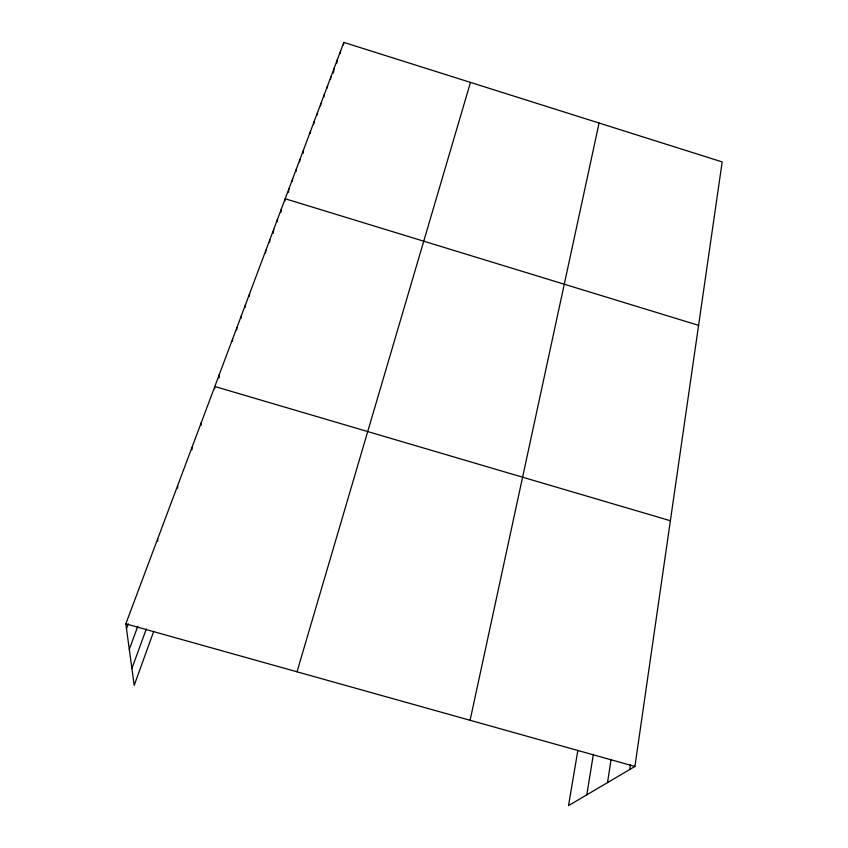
<?xml version="1.0" encoding="UTF-8"?>
<svg xmlns="http://www.w3.org/2000/svg" width="848" height="848" viewBox="0 0 848 848"><rect width="100%" height="100%" fill="white"/><g stroke="black" fill="none" stroke-linecap="round" stroke-linejoin="round"><path stroke-width="1.27" d="M191.945 449.906L191.987 447.373M201.188 425.219L201.273 422.601M214.692 388.776L214.809 386.508L670.376 520.736M219.134 377.879L219.335 374.424M232.437 341.405L232.606 339.02M236.74 329.904L236.931 327.498M241.002 318.53L241.203 316.092M245.21 307.283L245.432 304.824M249.376 296.164L249.609 293.684M265.583 252.905L265.859 250.34M269.526 242.39L269.812 239.804M273.268 233.285L273.724 229.373M277.275 221.688L277.582 219.06M280.995 212.265L281.409 208.862M284.907 201.061L285.193 198.771L698.582 325.346M288.5 192.242L288.935 188.786M292.337 181.228L292.634 178.917M295.994 171.466L296.302 169.144M299.609 161.809L299.927 159.466M303.033 153.435L303.52 149.895M310.241 133.433L310.58 131.058M313.707 124.179L314.057 121.783M577.88 750.268L568.531 805.6L634.908 766.465L722.178 161.915L343.822 42.4L125.822 623.842L134.196 685.332L153.689 631.421M629.735 769.518L630.467 764.536M317.152 115.01L317.502 112.604M320.544 105.926L320.904 103.509M323.915 96.948L324.286 94.52M327.243 88.054L327.625 85.616M330.54 79.246L330.921 76.797M607.507 782.619L611.101 759.373M333.423 72.992L334.197 68.073M336.847 63.134L337.44 59.424M340.249 53.35L340.642 50.869M586.795 794.83L593.367 754.328M343.419 44.891L343.822 42.4M470.089 720.291L599.091 123.034M297.023 671.807L470.47 82.404M131.896 668.468L146.291 629.068M129.288 649.292L137.779 626.301M126.469 628.644L128.281 623.821M125.822 623.842L634.908 766.465M157.675 538.883L157.781 541.119M177.635 485.639L177.656 488.056"/></g></svg>
